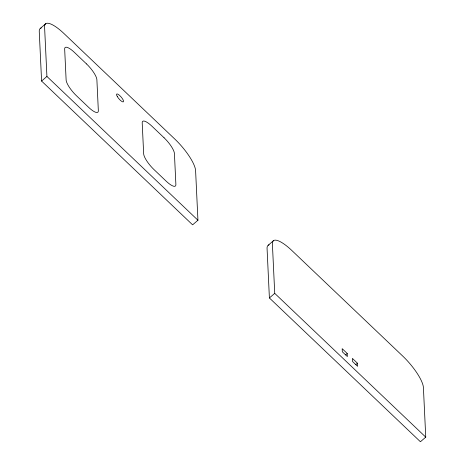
<?xml version="1.0" encoding="UTF-8"?>
<svg xmlns="http://www.w3.org/2000/svg" width="465" height="465" viewBox="0 0 465 465"><rect width="100%" height="100%" fill="white"/><g stroke="black" fill="none" stroke-linecap="round" stroke-linejoin="round"><path stroke-width="0.7" d="M40.449 28.301L45.785 23.692M41.588 81.055L46.919 76.446L44.582 26.9A29.341 8.12 49.2 0 1 64.135 33.689L174.881 139.134A29.341 8.12 49.2 0 1 195.602 170.69L197.939 220.236L192.609 224.845L41.588 81.055L39.252 31.51A29.341 8.12 49.2 0 1 41.234 27.964M268.259 245.206L273.594 240.597M269.398 297.96L274.728 293.351L272.391 243.805A29.341 8.12 49.2 0 1 291.944 250.594L402.69 356.039A29.341 8.12 49.2 0 1 423.412 387.595L425.748 437.141L420.418 441.75L269.398 297.96L267.061 248.415A29.341 8.12 49.2 0 1 269.043 244.869M345.611 354.859L347.21 353.476L342.176 348.68L342.327 351.778L347.361 356.568L347.21 353.476M355.824 364.577L357.422 363.194L352.389 358.405L352.534 361.497L357.568 366.292L357.422 363.194M46.919 76.446L197.939 220.236M274.728 293.351L425.748 437.141M86.525 63.932L74.441 52.429A14.671 4.057 49.2 0 0 64.664 49.034L66.123 79.997A14.671 4.057 49.2 0 0 76.487 95.778L88.565 107.281A14.671 4.057 49.2 0 0 98.342 110.676L96.883 79.713A14.671 4.057 49.2 0 0 86.525 63.932M164.058 137.756L151.979 126.253A14.671 4.057 49.2 0 0 142.203 122.859L143.662 153.828A14.671 4.057 49.2 0 0 154.025 169.603L166.104 181.106A14.671 4.057 49.2 0 0 175.88 184.5L174.422 153.537A14.671 4.057 49.2 0 0 164.058 137.756M117.354 96.644A5.132 1.418 49.2 0 0 123.365 101.847A5.132 1.418 49.2 0 0 119.435 95.29A5.132 1.418 49.2 0 0 117.354 96.644"/></g></svg>
